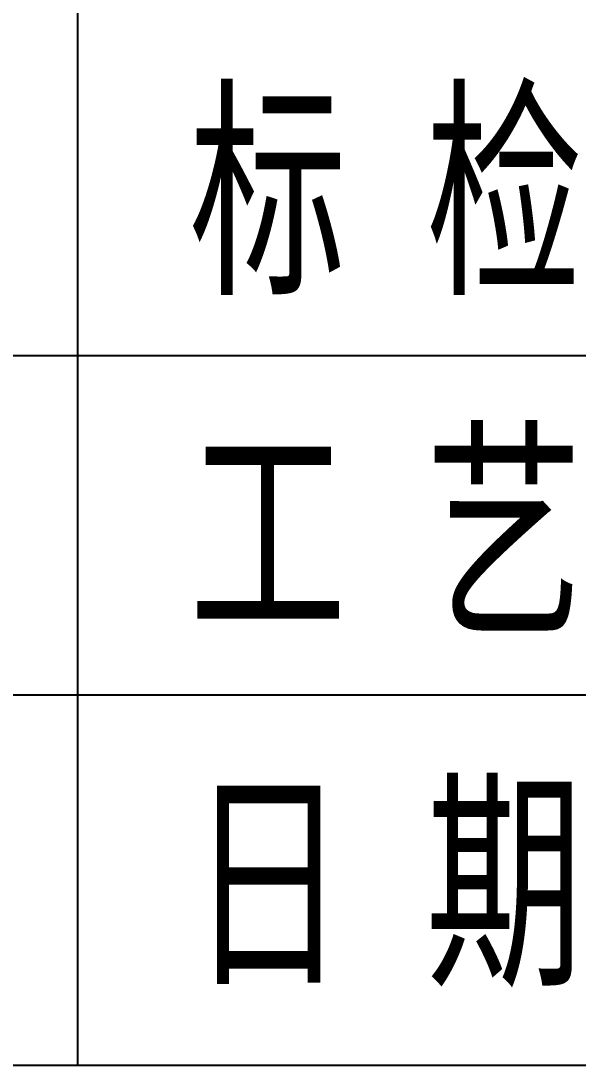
# Model space of a CAD drawing. Extents: x -29293 to 30124, y -19360 to 22650.
# Drawn here: x 14022 to 14926, y -18355 to -16663 of the extents above; entities that cross this region are included whole.
import ezdxf
from ezdxf.enums import TextEntityAlignment as Align

# ---------------------------------------------------------------- set-up
doc = ezdxf.new("R2010")
doc.units = 0
doc.layers.add('13图框与明细表层', color=3, linetype='CONTINUOUS', lineweight=25)
doc.styles.add('BTLHZ', font='', dxfattribs={"width": 0.7})
doc.styles.get('BTLHZ').set_extended_font_data('SimSun')

msp = doc.modelspace()

# ---------------------------------------------------------------- linework, layer by layer
at = {"layer": '13图框与明细表层', "color": 1}
for p, q in [((14115, -18355.1), (14115, -15555.1)), ((11115, -17205.1), (17115, -17205.1)), ((11115, -17755.1), (17115, -17755.1))]:
    msp.add_line(p, q, dxfattribs=at)
at = {"layer": '13图框与明细表层', "color": 7}
for p in [(-26785, -18355.1), (11115, -18355.1)]:
    msp.add_line(p, (29115, -18355.1), dxfattribs=at)

# ---------------------------------------------------------------- texts
at = {"layer": '13图框与明细表层', "color": 1, "style": 'BTLHZ', "width": 0.67}
for s, p in [('标 检', (14615, -16930.1)), ('工 艺', (14615, -17480.1)), ('日 期', (14615, -18055.1))]:
    msp.add_text(s, height=280, dxfattribs=at).set_placement(p, align=Align.MIDDLE)

doc.saveas('drawing.dxf')
